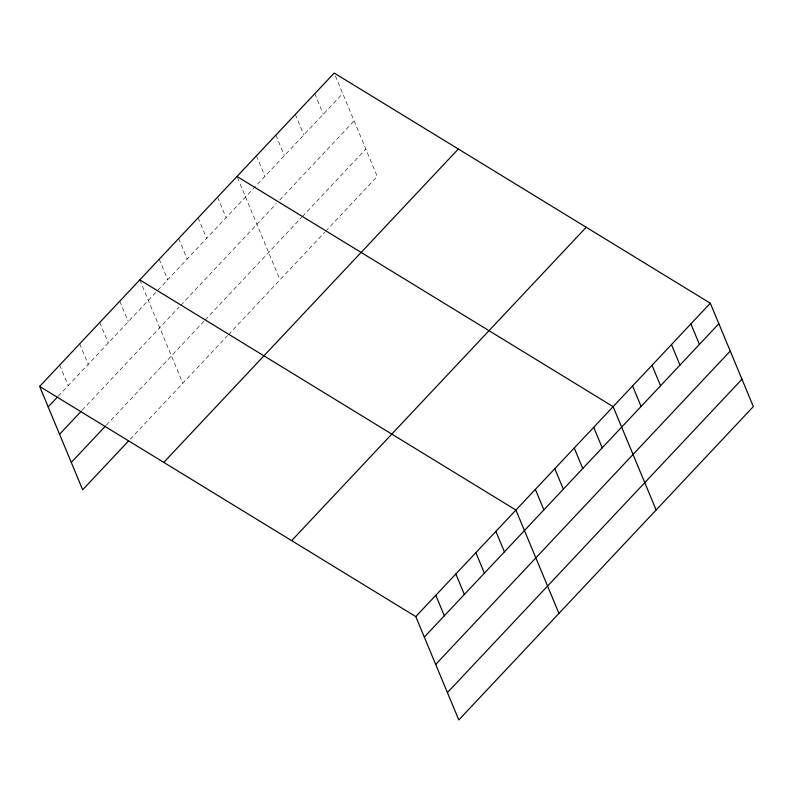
<?xml version="1.0" encoding="UTF-8"?>
<svg xmlns="http://www.w3.org/2000/svg" width="793" height="793" viewBox="0 0 793 793"><rect width="100%" height="100%" fill="white"/><g stroke="black" fill="none" stroke-linecap="round" stroke-linejoin="round"><path stroke-width="0.59" stroke-dasharray="3.96 2.97" d="M58.196 396.262L342.735 93.544M82.095 410.288L179.149 307.03M180.844 305.236L276.351 203.623M279.731 200.024L354.114 120.883M106.341 425.137L204.396 320.818M205.248 319.916L301.598 217.401M302.45 216.499L365.841 149.054M130.24 439.163L227.611 335.568M228.463 334.666L324.813 232.151M325.665 231.249L377.22 176.403L334.676 74.195M314.762 93.733L323.296 114.232M295.323 114.42L303.848 134.909M275.885 135.107L284.409 155.597M256.436 155.785L264.971 176.274M237.474 177.602L280.018 279.81M217.56 197.15L226.094 217.639M198.121 217.837L206.646 238.326M178.683 238.515L187.207 259.004M159.234 259.202L167.769 279.691M139.796 279.879L182.816 383.227M119.773 301.191L128.297 321.68M99.74 322.503L108.264 342.992M79.706 343.815L88.241 364.304M59.683 365.117L68.208 385.606"/><path stroke-width="1.19" d="M39.65 386.429L334.2 73.055L710.33 303.223L753.35 406.571L458.8 719.945L415.78 616.597L39.65 386.429L82.67 489.777L128.565 440.938M48.175 406.918L57.364 397.154M59.564 434.267L81.263 411.18M71.291 462.428L105.509 426.029M163.774 462.388L458.324 149.015M291.655 540.648L586.205 227.274M415.78 616.597L710.33 303.223M424.305 637.096L718.864 323.713M435.694 664.435L730.244 351.061M447.421 692.606L741.97 379.232M236.998 176.472L613.128 406.64L656.148 509.988M139.796 279.879L515.926 510.058L558.946 613.395M690.891 323.911L699.416 344.4M671.453 344.588L679.978 365.077M652.015 365.276L660.539 385.765M632.566 385.953L641.101 406.452M593.689 427.318L602.214 447.817M574.251 448.005L582.776 468.494M554.813 468.693L563.337 489.182M535.364 489.37L543.899 509.859M495.893 531.36L504.427 551.859M475.869 552.671L484.394 573.161M455.836 573.983L464.371 594.472M435.813 595.295L444.338 615.784"/></g></svg>
